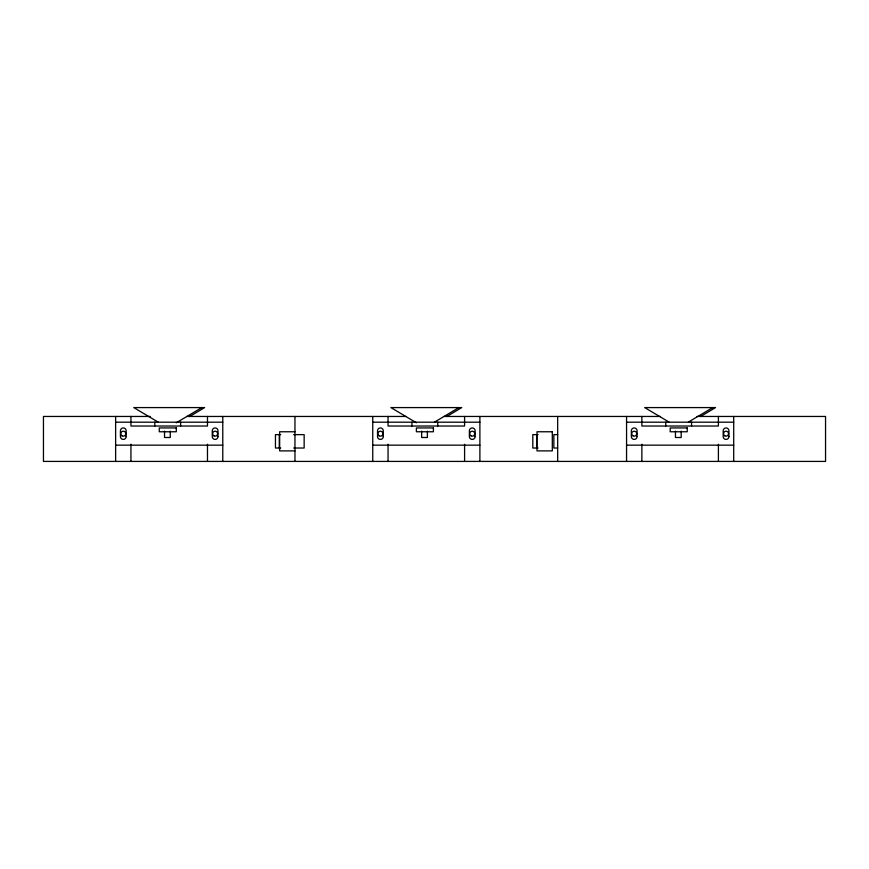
<?xml version="1.0" encoding="UTF-8"?>
<svg xmlns="http://www.w3.org/2000/svg" width="869" height="869" viewBox="0 0 869 869"><rect width="100%" height="100%" fill="white"/><g stroke="black" fill="none" stroke-linecap="round" stroke-linejoin="round"><path stroke-width="1.3" d="M176.288 422.779L201.804 407.583M189.572 416.555L204.649 407.583L133.761 407.583L158.125 422.084M434.565 422.084L458.919 407.583M446.688 416.555L461.765 407.583L390.876 407.583L416.392 422.779M688.378 422.084L712.732 407.583M700.501 416.555L715.578 407.583L644.689 407.583L669.043 422.084M150.272 416.457L43.45 416.457L43.45 461.417L825.55 461.417L825.55 416.457L697.025 416.457M186.683 416.457L406.008 416.457M443.929 416.457L660.494 416.457M115.631 422.193L222.779 422.193M372.747 422.193L479.894 422.193M626.56 422.193L733.708 422.193M294.96 431.763L279.655 431.763L279.655 450.892L294.96 450.892M280.709 434.63L275.451 434.63L275.451 448.024L280.709 448.024M293.679 434.63L304.15 434.63L304.15 448.024L293.679 448.024M538.063 434.63L532.806 434.63L532.806 448.024L538.063 448.024M557.67 434.63L553.846 434.63L553.846 448.024L557.67 448.024M115.631 445.156L222.779 445.156M372.747 445.156L479.894 445.156M626.56 445.156L733.708 445.156M733.708 416.457L733.708 461.417M718.402 416.457L718.402 426.027L641.865 426.027L641.865 416.457M718.402 444.233L718.402 461.417M691.55 422.193L691.55 426.027M681.198 431.122L681.198 437.498L675.452 437.498L675.452 431.122M665.73 422.193L665.73 426.027M641.865 444.233L641.865 461.417M626.56 416.457L626.56 461.417M557.67 416.457L557.67 461.417M536.629 434.63L536.629 448.024M479.894 416.457L479.894 461.417M464.589 416.457L464.589 426.027L388.052 426.027L388.052 416.457M464.589 444.233L464.589 461.417M437.748 422.193L437.748 426.027M427.385 431.122L427.385 437.498L421.65 437.498L421.65 431.122M411.917 422.193L411.917 426.027M388.052 444.233L388.052 461.417M372.747 416.457L372.747 461.417M294.96 416.457L294.96 461.417M279.275 434.63L279.275 448.024M222.779 416.457L222.779 461.417M207.474 416.457L207.474 426.027L130.937 426.027L130.937 416.457M207.474 444.233L207.474 461.417M180.633 422.193L180.633 426.027M170.27 431.122L170.27 437.498L164.534 437.498L164.534 431.122M154.801 422.193L154.801 426.027M130.937 444.233L130.937 461.417M115.631 416.457L115.631 461.417M176.288 427.939L159.277 427.939L159.277 431.763L176.288 431.763L176.288 427.939M433.403 427.939L416.392 427.939L416.392 431.763L433.403 431.763L433.403 427.939M687.216 427.939L670.205 427.939L670.205 431.763L687.216 431.763L687.216 427.939M552.315 431.763L537.009 431.763L537.009 450.892L552.315 450.892L552.315 431.763M728.928 436.542L728.928 430.807A2.868 2.868 0 0 0 726.049 427.939A2.868 2.868 0 0 0 723.182 430.807L723.182 436.542A2.868 2.868 0 0 0 726.049 439.421A2.868 2.868 0 0 0 728.928 436.542M637.086 436.542L637.086 430.807A2.868 2.868 0 0 0 634.207 427.939A2.868 2.868 0 0 0 631.339 430.807L631.339 436.542A2.868 2.868 0 0 0 634.207 439.421A2.868 2.868 0 0 0 637.086 436.542M475.115 436.542L475.115 430.807A2.868 2.868 0 0 0 472.236 427.939A2.868 2.868 0 0 0 469.369 430.807L469.369 436.542A2.868 2.868 0 0 0 472.236 439.421A2.868 2.868 0 0 0 475.115 436.542M383.272 436.542L383.272 430.807A2.868 2.868 0 0 0 380.394 427.939A2.868 2.868 0 0 0 377.526 430.807L377.526 436.542A2.868 2.868 0 0 0 380.394 439.421A2.868 2.868 0 0 0 383.272 436.542M218 436.542L218 430.807A2.868 2.868 0 0 0 215.132 427.939A2.868 2.868 0 0 0 212.264 430.807L212.264 436.542A2.868 2.868 0 0 0 215.132 439.421A2.868 2.868 0 0 0 218 436.542M126.157 436.542L126.157 430.807A2.868 2.868 0 0 0 123.289 427.939A2.868 2.868 0 0 0 120.422 430.807L120.422 436.542A2.868 2.868 0 0 0 123.289 439.421A2.868 2.868 0 0 0 126.157 436.542M470.998 435.825A2.488 2.488 0 0 0 474.724 433.674A2.488 2.488 0 0 0 470.998 431.524A2.488 2.488 0 0 0 470.998 435.825M379.156 435.825A2.488 2.488 0 0 0 382.881 433.674A2.488 2.488 0 0 0 379.156 431.524A2.488 2.488 0 0 0 379.156 435.825M213.883 435.825A2.488 2.488 0 0 0 217.619 433.674A2.488 2.488 0 0 0 213.883 431.524A2.488 2.488 0 0 0 213.883 435.825M122.04 435.825A2.488 2.488 0 0 0 125.777 433.674A2.488 2.488 0 0 0 122.04 431.524A2.488 2.488 0 0 0 122.04 435.825M724.811 435.825A2.488 2.488 0 0 0 728.537 433.674A2.488 2.488 0 0 0 724.811 431.524A2.488 2.488 0 0 0 724.811 435.825M632.969 435.825A2.488 2.488 0 0 0 636.695 433.674A2.488 2.488 0 0 0 632.969 431.524A2.488 2.488 0 0 0 632.969 435.825"/></g></svg>
